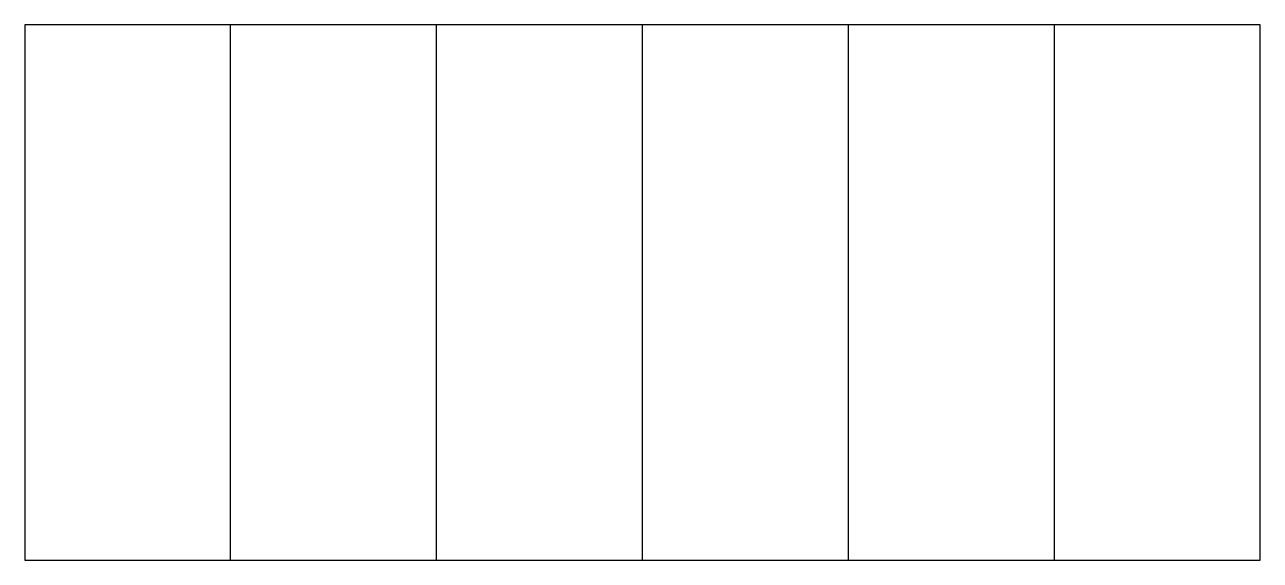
# Model space of a CAD drawing. Header units: millimetres. Extents: x 3499 to 3799, y 2696 to 2826.
import ezdxf

# ---------------------------------------------------------------- set-up
doc = ezdxf.new("R2010")
doc.units = ezdxf.units.MM
doc.layers.add('cortes', color=6, linetype='Continuous')

msp = doc.modelspace()

# ---------------------------------------------------------------- linework, layer by layer
at = {"layer": 'cortes'}
for points in [[(3499.22, 2696.43), (3549.22, 2696.43), (3549.22, 2826.43), (3499.22, 2826.43), (3499.22, 2696.43)], [(3549.22, 2696.43), (3599.22, 2696.43), (3599.22, 2826.43), (3549.22, 2826.43)], [(3599.22, 2696.43), (3649.22, 2696.43), (3649.22, 2826.43), (3599.22, 2826.43)], [(3649.22, 2696.43), (3699.22, 2696.43), (3699.22, 2826.43), (3649.22, 2826.43)], [(3699.22, 2696.43), (3749.22, 2696.43), (3749.22, 2826.43), (3699.22, 2826.43)], [(3749.22, 2696.43), (3799.22, 2696.43), (3799.22, 2826.43), (3749.22, 2826.43)]]:
    msp.add_lwpolyline(points, dxfattribs=at)

doc.saveas('drawing.dxf')
